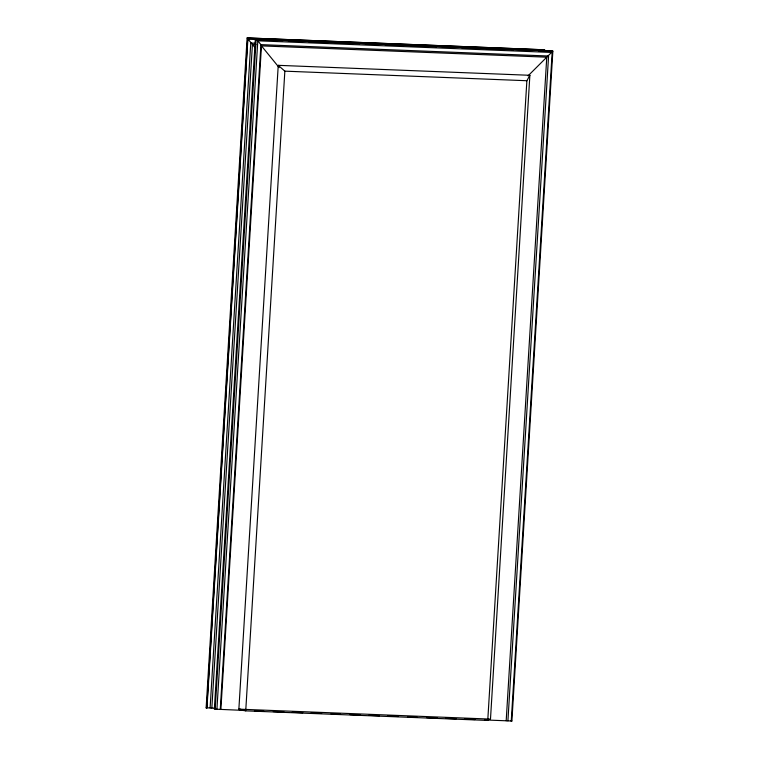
<?xml version="1.0" encoding="UTF-8"?>
<svg xmlns="http://www.w3.org/2000/svg" width="759" height="759" viewBox="0 0 759 759"><rect width="100%" height="100%" fill="white"/><g stroke="black" fill="none" stroke-linecap="round" stroke-linejoin="round"><path stroke-width="1.14" d="M247.946 38.083L206.97 707.976L206.144 707.843L247.111 37.95L544.649 49.819L247.111 37.95L255.385 48.102M206.144 707.843L206.761 707.805L247.586 40.388M206.761 707.805L210.11 707.938L250.774 43.035L255.517 43.225M210.11 707.938L211.837 708.071L252.424 44.468L255.973 44.61M485.618 719.968L511.889 721.012L552.856 51.119L552.03 50.986L255.328 39.24L214.351 709.134L244.986 710.452M215.186 709.267L256.153 39.373L255.328 39.24M216.913 709.399L257.804 40.806L256.153 39.373L552.856 51.119L528.065 75.843M220.262 709.532L260.925 44.639L257.804 40.806L552.163 52.456L511.262 721.05M220.878 709.494L261.466 45.891L260.925 44.639L548.586 56.024L507.913 720.917M238.867 709.153L278.24 65.331L529.867 75.293L490.485 719.105L238.867 709.153L240.783 709.229M529.867 75.293L526.879 80.729L487.752 720.433L245.726 710.86L284.853 71.156L278.24 65.331M506.187 720.784L546.774 57.181L261.466 45.891L279.17 67.617M543.814 49.686L542.011 50.853L538.463 50.711M247.652 39.202L264.208 39.857M270.119 40.094L283.116 40.606M289.027 40.844L302.035 41.356M307.945 41.593L320.953 42.106M328.04 42.381L341.047 42.902M346.958 43.13L359.956 43.652M365.866 43.88L378.874 44.401M384.785 44.629L397.792 45.142M403.703 45.379L417.886 45.938M423.797 46.176L436.795 46.688M442.715 46.925L455.713 47.438M461.624 47.675L474.631 48.187M480.542 48.424L493.54 48.937M500.636 49.212L513.644 49.733M519.554 49.961L532.552 50.474M284.853 71.156L526.879 80.729M211.837 708.071L215.177 708.204M254.426 710.822L263.866 711.192M273.297 711.572L283.913 711.989M292.177 712.312L302.784 712.739M311.048 713.062L321.664 713.479M331.095 713.858L340.535 714.228M349.965 714.599L360.582 715.025M368.846 715.348L379.462 715.765M387.716 716.098L398.333 716.515M407.763 716.885L417.203 717.264M426.643 717.635L437.26 718.052M445.514 718.384L456.131 718.801M464.385 719.134L475.001 719.551M511.054 720.879L511.889 721.012M484.508 719.921L487.752 720.433M240.318 710.007L245.726 710.86M239.398 709.988L241.447 710.31"/></g></svg>
